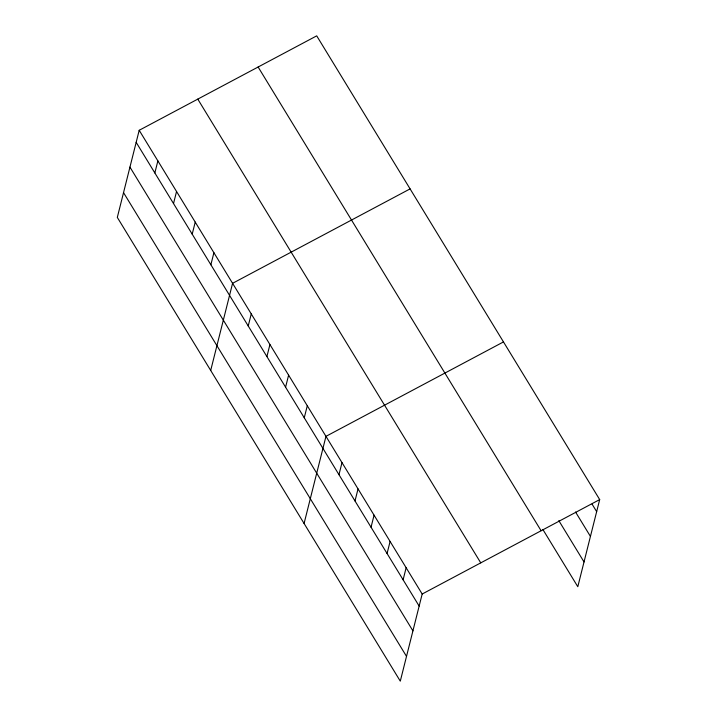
<?xml version="1.0" encoding="UTF-8"?>
<svg xmlns="http://www.w3.org/2000/svg" width="717" height="717" viewBox="0 0 717 717"><rect width="100%" height="100%" fill="white"/><g stroke="black" fill="none" stroke-linecap="round" stroke-linejoin="round"><path stroke-width="1.08" d="M139.197 130.288L117.31 217.412L400.292 681.15L422.179 594.026L139.197 130.288L316.708 35.85L599.69 499.588L577.803 586.712L542.868 529.469M154.845 172.94L157.874 160.886M173.523 203.547L176.552 191.493M192.201 234.154L195.23 222.1M210.879 264.761L213.908 252.707M210.699 370.447L232.577 283.314L410.088 188.885M248.225 325.975L251.255 313.921M266.903 356.582L269.933 344.527M285.581 387.189L288.61 375.134M304.259 417.796L307.288 405.741M304.08 523.482L325.966 436.348L503.477 341.919M338.971 474.681L342 462.626M355.005 500.959L358.034 488.904M371.039 527.237L374.068 515.182M387.072 553.515L390.102 541.46M403.115 579.802L406.136 567.747M422.179 594.026L599.69 499.588M592.081 504.132L596.661 511.642M575.545 512.019L590.432 536.415M558.83 520.65L584.023 561.94M258.129 67.013L541.111 530.75M197.775 99.116L480.757 562.863M136.167 142.333L419.149 606.08M129.947 167.115L412.92 630.852M123.539 192.64L406.512 656.378"/></g></svg>
